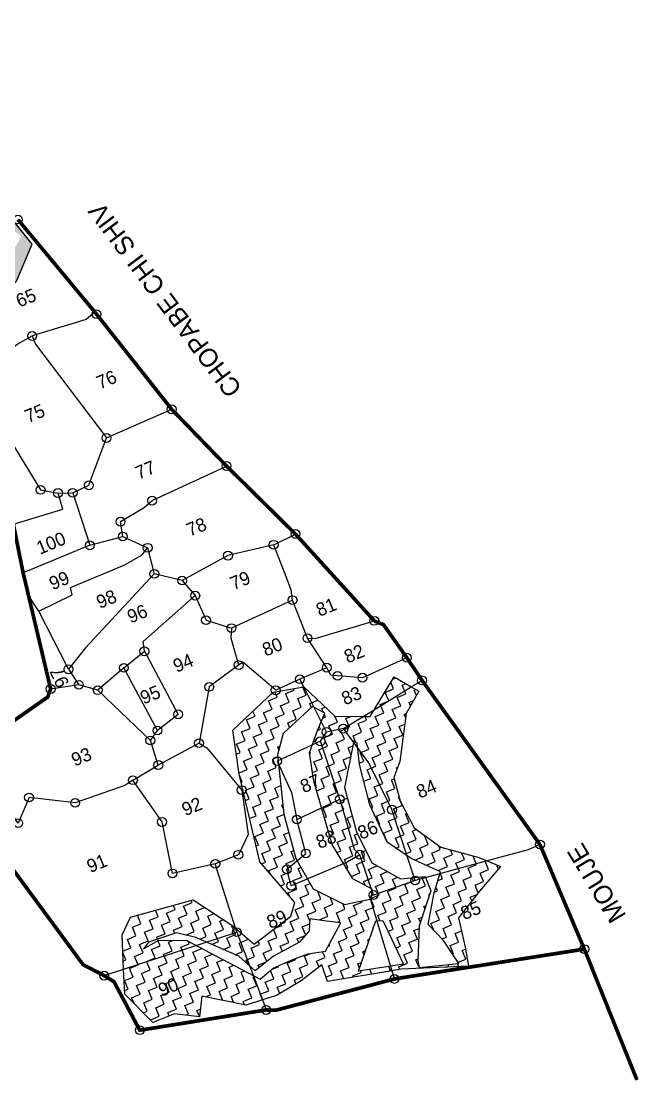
# Model space of a CAD drawing. Header units: metres. Extents: x 305825 to 307513, y 1943141 to 1944871.
# Drawn here: x 307121 to 307513, y 1943141 to 1943815 of the extents above; entities that cross this region are included whole.
import ezdxf

# ---------------------------------------------------------------- set-up
doc = ezdxf.new("R2010")
doc.units = ezdxf.units.M
doc.linetypes.add('DIVIDE', pattern=[1.25, 0.5, -0.25, 0, -0.25, 0, -0.25])
for name, color, linetype in [('POLY_HATCH', 12, 'Continuous'), ('POLY_PARCEL', 6, 'Continuous'), ('SYM_STONE', 1, 'Continuous'), ('TEXT_MAPOUT', 7, 'Continuous'), ('TEXT_PARCEL', 7, 'Continuous'), ('V_BOUND_LINE', 7, 'Continuous'), ('V_DIVIDE_LINE', 7, 'DIVIDE')]:
    doc.layers.add(name, color=color, linetype=linetype)
doc.styles.add('TEXT_MAP', font='')
doc.styles.get('TEXT_MAP').set_extended_font_data('Kruti Dev 050')
pattern_1 = [(22.5287, (306362.4003, 1942602.866), (3.172984, 7.67113), [5.87001, -5.87001]), (112.5287, (306367.8224, 1942605.1154), (-7.67113, 3.172984), [5.87001, -5.87001])]

# ---------------------------------------------------------------- blocks, each defined once
blk = doc.blocks.new('STONE')
blk.add_circle((0, 0), 0.851)

msp = doc.modelspace()

# ---------------------------------------------------------------- hatches: boundary and pattern name
at = {"layer": 'POLY_HATCH'}
h = msp.add_hatch(dxfattribs=at)
h.set_pattern_fill('ZIGZAG', color=256, scale=46.960092, angle=22.52871, style=0)
h.set_pattern_definition(pattern_1)
h.paths.add_polyline_path([(306547.58, 1943652.1), (306558.62, 1943662.33), (306563.35, 1943666.72), (306566.29, 1943684.26), (306555.85, 1943692.89), (306556.12, 1943715.42), (306559.85, 1943725.35), (306562.58, 1943732.59), (306582.51, 1943752.6), (306602.06, 1943772.22), (306602.45, 1943772.61), (306605.16, 1943773.34), (306632.53, 1943780.67), (306654.68, 1943774.76), (306658.81, 1943776.93), (306658.06, 1943798.56), (306634.02, 1943806.17), (306613.1, 1943805.01), (306609.71, 1943814.59), (306586.2, 1943814.09), (306566.24, 1943799.45), (306550.26, 1943776.63), (306546.72, 1943774.01), (306539.62, 1943778.58), (306521.84, 1943764.26), (306511.61, 1943741.52), (306510.71, 1943718.59), (306513.67, 1943696.11), (306521.58, 1943682.62), (306513.47, 1943672.89), (306510.22, 1943667.1), (306509.99, 1943654.04), (306490.74, 1943638.28), (306476.13, 1943631.8), (306474.88, 1943631.24), (306471.1, 1943617.11), (306468.95, 1943609.11), (306470.59, 1943584.93), (306474.26, 1943560.98), (306479.19, 1943552.66), (306486.96, 1943539.56), (306501.5, 1943535.06), (306523.94, 1943551.24), (306553.19, 1943542.17), (306559.7, 1943543.81), (306578.48, 1943548.54), (306582.85, 1943539.84), (306560.92, 1943530.38), (306554.24, 1943527.51), (306534.57, 1943523.77), (306534.61, 1943521.29), (306534.71, 1943514.22), (306548.22, 1943513.15), (306554.76, 1943512.63), (306562.04, 1943518), (306568.43, 1943522.72), (306570.06, 1943507.38), (306592.13, 1943495.03), (306615.42, 1943489.29), (306630.54, 1943488.04), (306640.87, 1943487.19), (306671.35, 1943497.23), (306692.61, 1943507.43), (306697.01, 1943515), (306697.86, 1943516.47), (306713.46, 1943510.89), (306731.41, 1943513.61), (306733.35, 1943513.49), (306749.09, 1943512.55), (306759.22, 1943517.21), (306764.17, 1943524.36), (306766.19, 1943527.27), (306772.94, 1943537.85), (306785.72, 1943544.22), (306795.31, 1943545), (306799.93, 1943537.91), (306811.01, 1943537.49), (306818.56, 1943537.2), (306821.8, 1943537.07), (306840.64, 1943539.85), (306852.22, 1943554.26), (306861.25, 1943566.7), (306872.58, 1943554.48), (306893.02, 1943551.21), (306909.41, 1943553.28), (306916.68, 1943564.07), (306921.76, 1943566.91), (306934.91, 1943574.23), (306935.4, 1943587.39), (306945.87, 1943580.91), (306958.08, 1943573.93), (306971.13, 1943571.25), (306972.59, 1943570.95), (306997.89, 1943580.98), (306999.2, 1943582.49), (307015.15, 1943600.8), (307019.31, 1943606.57), (307025.32, 1943614.93), (307040.81, 1943600.77), (307042.71, 1943601.09), (307057.5, 1943603.58), (307073.16, 1943609.61), (307082.67, 1943616.57), (307095.76, 1943626.16), (307096.34, 1943626.76), (307117.96, 1943649.55), (307127.9, 1943673.04), (307115.92, 1943687.73), (307115.17, 1943688.65), (307091.77, 1943707.16), (307077.49, 1943695.6), (307062.19, 1943685.74), (307053.64, 1943684.27), (307045.24, 1943682.83), (307037.97, 1943683.55), (307025.97, 1943684.75), (307013.36, 1943684.47), (307011.6, 1943684.43), (307000.67, 1943677.3), (306998.64, 1943665.64), (306992.19, 1943660.22), (306986.08, 1943655.08), (306968.27, 1943649.07), (306955.46, 1943649.4), (306944.99, 1943655.89), (306939.06, 1943661.26), (306934.96, 1943664.99), (306926.56, 1943656.17), (306920.92, 1943650.15), (306914.18, 1943642.95), (306898.39, 1943635.03), (306891.99, 1943632.43), (306887.91, 1943630.77), (306879.71, 1943627.44), (306859.26, 1943632.22), (306839.06, 1943645.96), (306832.05, 1943635.27), (306826.61, 1943620.05), (306809.77, 1943611.69), (306788.51, 1943610.35), (306773.8, 1943616.77), (306770.42, 1943618.25), (306762.7, 1943601.17), (306753.97, 1943585.8), (306729.74, 1943569.5), (306704.12, 1943569.09), (306692.23, 1943579.5), (306683.03, 1943587.57), (306679.43, 1943590.72), (306664.86, 1943578.69), (306659.76, 1943574.48), (306638.22, 1943569.36), (306621.17, 1943571.71), (306618.63, 1943572.06), (306606.8, 1943582.56), (306601.67, 1943593.09), (306588.81, 1943589.13), (306585.52, 1943573.88), (306575.79, 1943562.38), (306558.44, 1943557.07), (306554.8, 1943555.96), (306547.81, 1943559.92), (306549.18, 1943564.19), (306557.97, 1943591.74), (306543.21, 1943601.93), (306537.78, 1943618.64), (306537.14, 1943620.61), (306538, 1943633.63)])
h.paths.add_polyline_path([(306538.05, 1943674.99), (306531.24, 1943680.26), (306527.64, 1943714.04), (306538.29, 1943742.75), (306558.3, 1943768.4), (306577.24, 1943785.51), (306594.34, 1943790.29), (306617.69, 1943795.35), (306633.42, 1943790.89), (306616.69, 1943787.99), (306588.03, 1943779), (306563.55, 1943761.32), (306546.65, 1943732.34), (306539.41, 1943701), (306543.27, 1943677.74)], flags=16)
h.paths.add_polyline_path([(306526.28, 1943640.3), (306523.4, 1943624.35), (306528.54, 1943604.34), (306535.1, 1943585.98), (306548.01, 1943573.94), (306545.22, 1943565.4), (306538.97, 1943566.5), (306524.2, 1943583.03), (306517.23, 1943604.92), (306520.62, 1943637.42)], flags=16)
h.paths.add_polyline_path([(306498.07, 1943618.05), (306498.6, 1943597.72), (306505.12, 1943575.65), (306518.27, 1943557.91), (306517.89, 1943552.48), (306511.36, 1943546.61), (306507.47, 1943547.11), (306499.59, 1943562.29), (306490.7, 1943578.63), (306487.96, 1943595.41), (306493.62, 1943619.9)], flags=16)
h.paths.add_polyline_path([(306588.15, 1943582.12), (306593.36, 1943581.76), (306602.18, 1943570.66), (306618.1, 1943558.71), (306635.47, 1943552.43), (306648.02, 1943554.68), (306667.21, 1943559.27), (306675.13, 1943567.61), (306681.92, 1943562.42), (306694.14, 1943557.37), (306716.1, 1943554.25), (306724.64, 1943554), (306741.41, 1943558.84), (306763.34, 1943575.1), (306770.96, 1943584.17), (306777.75, 1943596.26), (306784.2, 1943595.98), (306802.08, 1943594.55), (306819.08, 1943600.33), (306833.72, 1943609.78), (306840.72, 1943622.38), (306846.44, 1943621.8), (306857.58, 1943616.3), (306873.9, 1943612.53), (306891.1, 1943613.77), (306899.69, 1943616.06), (306914.51, 1943628.11), (306925.49, 1943635.2), (306940.6, 1943624.18), (306962.61, 1943616.87), (306973.79, 1943619.4), (307010.92, 1943640.7), (307023.59, 1943656.92), (307026.49, 1943668.24), (307030.6, 1943669.52), (307044.86, 1943668.69), (307065.33, 1943674.23), (307091.27, 1943687.94), (307100.46, 1943699.34), (307109.31, 1943691.21), (307091.54, 1943672.03), (307076.42, 1943660.7), (307060.08, 1943654.35), (307044.96, 1943660.3), (307032.61, 1943658.55), (307019.14, 1943643.26), (307013.11, 1943639.5), (307002.24, 1943629.09), (306990.78, 1943620.12), (306961.97, 1943610.28), (306939.3, 1943618.16), (306924.3, 1943629.31), (306920.94, 1943626.23), (306907.17, 1943611.66), (306893.07, 1943604.97), (306878.33, 1943603.91), (306859.35, 1943612.06), (306848.42, 1943618.07), (306840.31, 1943607.12), (306829.75, 1943595.99), (306815.08, 1943588.64), (306791.86, 1943588.71), (306780.02, 1943586.75), (306765.76, 1943570.29), (306744.67, 1943555.25), (306729.17, 1943550.93), (306710.14, 1943545.98), (306693.28, 1943552.06), (306679.45, 1943558.97), (306672.93, 1943553.32), (306662.37, 1943542.19), (306646.03, 1943535.84), (306622.33, 1943534.01), (306600.79, 1943538.15), (306592.09, 1943550.99), (306591.31, 1943567.1), (306586.45, 1943572.99)], flags=16)
h.paths.add_polyline_path([(306585.95, 1943535.19), (306598.64, 1943520.58), (306622.98, 1943518.44), (306645.23, 1943522.57), (306657.87, 1943525.27), (306669.77, 1943532.24), (306679.53, 1943541.9), (306693.72, 1943539.63), (306713.02, 1943534.89), (306734.12, 1943540.58), (306747.6, 1943546.18), (306774.87, 1943561.57), (306785.47, 1943574.12), (306799.24, 1943572.15), (306818.8, 1943574.15), (306837, 1943580.68), (306847.6, 1943593.23), (306854.49, 1943601.19), (306862.45, 1943594.3), (306873.92, 1943586.31), (306889.86, 1943584.77), (306905.26, 1943590.65), (306919.81, 1943602.29), (306926.3, 1943607.53), (306949.42, 1943597.16), (306972.93, 1943598.25), (306989.71, 1943605.72), (307002.98, 1943614.29), (307017.87, 1943633.71), (307028.62, 1943648.37), (307037.45, 1943647.95), (307053.78, 1943643), (307074.04, 1943645.8), (307094.01, 1943656.63), (307113.26, 1943683.99), (307120.86, 1943677.96), (307114.79, 1943666.78), (307093.96, 1943646.93), (307077.18, 1943639.45), (307052.47, 1943636.34), (307031.1, 1943638.69), (307023.26, 1943629.32), (307001.96, 1943605.7), (306989.8, 1943592), (306977.11, 1943585.71), (306967.83, 1943585.94), (306947.09, 1943594.16), (306932.61, 1943598.35), (306929.16, 1943589.87), (306917.15, 1943578.26), (306909.28, 1943571.42), (306892.25, 1943569.46), (306873.9, 1943575.61), (306861.05, 1943582), (306858.59, 1943589.14), (306854.75, 1943588.57), (306842.85, 1943575.47), (306823.1, 1943567.79), (306802.62, 1943561.84), (306782.61, 1943553.54), (306757.8, 1943537.14), (306745.65, 1943526.49), (306732.2, 1943524.48), (306712.76, 1943527.11), (306701.14, 1943533), (306693.42, 1943534.39), (306685.48, 1943526.5), (306668.07, 1943513.17), (306653.46, 1943506.6), (306640.48, 1943502.23), (306628.09, 1943500.15), (306606.33, 1943505.91), (306589.89, 1943512.34), (306579.7, 1943523.4), (306577.36, 1943530.1)], flags=16)
h = msp.add_hatch(dxfattribs=at)
h.set_pattern_fill('ZIGZAG', color=256, scale=46.960092, angle=22.52871, style=0)
h.set_pattern_definition(pattern_1)
h.paths.add_polyline_path([(306547.58, 1943652.1), (306558.62, 1943662.33), (306563.35, 1943666.72), (306566.29, 1943684.26), (306555.85, 1943692.89), (306556.12, 1943715.42), (306559.85, 1943725.35), (306562.58, 1943732.59), (306582.51, 1943752.6), (306602.06, 1943772.22), (306602.45, 1943772.61), (306605.16, 1943773.34), (306632.53, 1943780.67), (306654.68, 1943774.76), (306658.81, 1943776.93), (306658.06, 1943798.56), (306634.02, 1943806.17), (306613.1, 1943805.01), (306609.71, 1943814.59), (306586.2, 1943814.09), (306566.24, 1943799.45), (306550.26, 1943776.63), (306546.72, 1943774.01), (306539.62, 1943778.58), (306521.84, 1943764.26), (306511.61, 1943741.52), (306510.71, 1943718.59), (306513.67, 1943696.11), (306521.58, 1943682.62), (306513.47, 1943672.89), (306510.22, 1943667.1), (306509.99, 1943654.04), (306490.74, 1943638.28), (306476.13, 1943631.8), (306474.88, 1943631.24), (306471.1, 1943617.11), (306468.95, 1943609.11), (306470.59, 1943584.93), (306474.26, 1943560.98), (306479.19, 1943552.66), (306486.96, 1943539.56), (306501.5, 1943535.06), (306523.94, 1943551.24), (306553.19, 1943542.17), (306559.7, 1943543.81), (306578.48, 1943548.54), (306582.85, 1943539.84), (306560.92, 1943530.38), (306554.24, 1943527.51), (306534.57, 1943523.77), (306534.61, 1943521.29), (306534.71, 1943514.22), (306548.22, 1943513.15), (306554.76, 1943512.63), (306562.04, 1943518), (306568.43, 1943522.72), (306570.06, 1943507.38), (306592.13, 1943495.03), (306615.42, 1943489.29), (306630.54, 1943488.04), (306640.87, 1943487.19), (306671.35, 1943497.23), (306692.61, 1943507.43), (306697.01, 1943515), (306697.86, 1943516.47), (306713.46, 1943510.89), (306731.41, 1943513.61), (306733.35, 1943513.49), (306749.09, 1943512.55), (306759.22, 1943517.21), (306764.17, 1943524.36), (306766.19, 1943527.27), (306772.94, 1943537.85), (306785.72, 1943544.22), (306795.31, 1943545), (306799.93, 1943537.91), (306811.01, 1943537.49), (306818.56, 1943537.2), (306821.8, 1943537.07), (306840.64, 1943539.85), (306852.22, 1943554.26), (306861.25, 1943566.7), (306872.58, 1943554.48), (306893.02, 1943551.21), (306909.41, 1943553.28), (306916.68, 1943564.07), (306921.76, 1943566.91), (306934.91, 1943574.23), (306935.4, 1943587.39), (306945.87, 1943580.91), (306958.08, 1943573.93), (306971.13, 1943571.25), (306972.59, 1943570.95), (306997.89, 1943580.98), (306999.2, 1943582.49), (307015.15, 1943600.8), (307019.31, 1943606.57), (307025.32, 1943614.93), (307040.81, 1943600.77), (307042.71, 1943601.09), (307057.5, 1943603.58), (307073.16, 1943609.61), (307082.67, 1943616.57), (307095.76, 1943626.16), (307096.34, 1943626.76), (307117.96, 1943649.55), (307127.9, 1943673.04), (307115.92, 1943687.73), (307115.17, 1943688.65), (307091.77, 1943707.16), (307077.49, 1943695.6), (307062.19, 1943685.74), (307053.64, 1943684.27), (307045.24, 1943682.83), (307037.97, 1943683.55), (307025.97, 1943684.75), (307013.36, 1943684.47), (307011.6, 1943684.43), (307000.67, 1943677.3), (306998.64, 1943665.64), (306992.19, 1943660.22), (306986.08, 1943655.08), (306968.27, 1943649.07), (306955.46, 1943649.4), (306944.99, 1943655.89), (306939.06, 1943661.26), (306934.96, 1943664.99), (306926.56, 1943656.17), (306920.92, 1943650.15), (306914.18, 1943642.95), (306898.39, 1943635.03), (306891.99, 1943632.43), (306887.91, 1943630.77), (306879.71, 1943627.44), (306859.26, 1943632.22), (306839.06, 1943645.96), (306832.05, 1943635.27), (306826.61, 1943620.05), (306809.77, 1943611.69), (306788.51, 1943610.35), (306773.8, 1943616.77), (306770.42, 1943618.25), (306762.7, 1943601.17), (306753.97, 1943585.8), (306729.74, 1943569.5), (306704.12, 1943569.09), (306692.23, 1943579.5), (306683.03, 1943587.57), (306679.43, 1943590.72), (306664.86, 1943578.69), (306659.76, 1943574.48), (306638.22, 1943569.36), (306621.17, 1943571.71), (306618.63, 1943572.06), (306606.8, 1943582.56), (306601.67, 1943593.09), (306588.81, 1943589.13), (306585.52, 1943573.88), (306575.79, 1943562.38), (306558.44, 1943557.07), (306554.8, 1943555.96), (306547.81, 1943559.92), (306549.18, 1943564.19), (306557.97, 1943591.74), (306543.21, 1943601.93), (306537.78, 1943618.64), (306537.14, 1943620.61), (306538, 1943633.63)])
h.paths.add_polyline_path([(306538.05, 1943674.99), (306531.24, 1943680.26), (306527.64, 1943714.04), (306538.29, 1943742.75), (306558.3, 1943768.4), (306577.24, 1943785.51), (306594.34, 1943790.29), (306617.69, 1943795.35), (306633.42, 1943790.89), (306616.69, 1943787.99), (306588.03, 1943779), (306563.55, 1943761.32), (306546.65, 1943732.34), (306539.41, 1943701), (306543.27, 1943677.74)], flags=16)
h.paths.add_polyline_path([(306526.28, 1943640.3), (306523.4, 1943624.35), (306528.54, 1943604.34), (306535.1, 1943585.98), (306548.01, 1943573.94), (306545.22, 1943565.4), (306538.97, 1943566.5), (306524.2, 1943583.03), (306517.23, 1943604.92), (306520.62, 1943637.42)], flags=16)
h.paths.add_polyline_path([(306498.07, 1943618.05), (306498.6, 1943597.72), (306505.12, 1943575.65), (306518.27, 1943557.91), (306517.89, 1943552.48), (306511.36, 1943546.61), (306507.47, 1943547.11), (306499.59, 1943562.29), (306490.7, 1943578.63), (306487.96, 1943595.41), (306493.62, 1943619.9)], flags=16)
h.paths.add_polyline_path([(306588.15, 1943582.12), (306593.36, 1943581.76), (306602.18, 1943570.66), (306618.1, 1943558.71), (306635.47, 1943552.43), (306648.02, 1943554.68), (306667.21, 1943559.27), (306675.13, 1943567.61), (306681.92, 1943562.42), (306694.14, 1943557.37), (306716.1, 1943554.25), (306724.64, 1943554), (306741.41, 1943558.84), (306763.34, 1943575.1), (306770.96, 1943584.17), (306777.75, 1943596.26), (306784.2, 1943595.98), (306802.08, 1943594.55), (306819.08, 1943600.33), (306833.72, 1943609.78), (306840.72, 1943622.38), (306846.44, 1943621.8), (306857.58, 1943616.3), (306873.9, 1943612.53), (306891.1, 1943613.77), (306899.69, 1943616.06), (306914.51, 1943628.11), (306925.49, 1943635.2), (306940.6, 1943624.18), (306962.61, 1943616.87), (306973.79, 1943619.4), (307010.92, 1943640.7), (307023.59, 1943656.92), (307026.49, 1943668.24), (307030.6, 1943669.52), (307044.86, 1943668.69), (307065.33, 1943674.23), (307091.27, 1943687.94), (307100.46, 1943699.34), (307109.31, 1943691.21), (307091.54, 1943672.03), (307076.42, 1943660.7), (307060.08, 1943654.35), (307044.96, 1943660.3), (307032.61, 1943658.55), (307019.14, 1943643.26), (307013.11, 1943639.5), (307002.24, 1943629.09), (306990.78, 1943620.12), (306961.97, 1943610.28), (306939.3, 1943618.16), (306924.3, 1943629.31), (306920.94, 1943626.23), (306907.17, 1943611.66), (306893.07, 1943604.97), (306878.33, 1943603.91), (306859.35, 1943612.06), (306848.42, 1943618.07), (306840.31, 1943607.12), (306829.75, 1943595.99), (306815.08, 1943588.64), (306791.86, 1943588.71), (306780.02, 1943586.75), (306765.76, 1943570.29), (306744.67, 1943555.25), (306729.17, 1943550.93), (306710.14, 1943545.98), (306693.28, 1943552.06), (306679.45, 1943558.97), (306672.93, 1943553.32), (306662.37, 1943542.19), (306646.03, 1943535.84), (306622.33, 1943534.01), (306600.79, 1943538.15), (306592.09, 1943550.99), (306591.31, 1943567.1), (306586.45, 1943572.99)], flags=16)
h.paths.add_polyline_path([(306585.95, 1943535.19), (306598.64, 1943520.58), (306622.98, 1943518.44), (306645.23, 1943522.57), (306657.87, 1943525.27), (306669.77, 1943532.24), (306679.53, 1943541.9), (306693.72, 1943539.63), (306713.02, 1943534.89), (306734.12, 1943540.58), (306747.6, 1943546.18), (306774.87, 1943561.57), (306785.47, 1943574.12), (306799.24, 1943572.15), (306818.8, 1943574.15), (306837, 1943580.68), (306847.6, 1943593.23), (306854.49, 1943601.19), (306862.45, 1943594.3), (306873.92, 1943586.31), (306889.86, 1943584.77), (306905.26, 1943590.65), (306919.81, 1943602.29), (306926.3, 1943607.53), (306949.42, 1943597.16), (306972.93, 1943598.25), (306989.71, 1943605.72), (307002.98, 1943614.29), (307017.87, 1943633.71), (307028.62, 1943648.37), (307037.45, 1943647.95), (307053.78, 1943643), (307074.04, 1943645.8), (307094.01, 1943656.63), (307113.26, 1943683.99), (307120.86, 1943677.96), (307114.79, 1943666.78), (307093.96, 1943646.93), (307077.18, 1943639.45), (307052.47, 1943636.34), (307031.1, 1943638.69), (307023.26, 1943629.32), (307001.96, 1943605.7), (306989.8, 1943592), (306977.11, 1943585.71), (306967.83, 1943585.94), (306947.09, 1943594.16), (306932.61, 1943598.35), (306929.16, 1943589.87), (306917.15, 1943578.26), (306909.28, 1943571.42), (306892.25, 1943569.46), (306873.9, 1943575.61), (306861.05, 1943582), (306858.59, 1943589.14), (306854.75, 1943588.57), (306842.85, 1943575.47), (306823.1, 1943567.79), (306802.62, 1943561.84), (306782.61, 1943553.54), (306757.8, 1943537.14), (306745.65, 1943526.49), (306732.2, 1943524.48), (306712.76, 1943527.11), (306701.14, 1943533), (306693.42, 1943534.39), (306685.48, 1943526.5), (306668.07, 1943513.17), (306653.46, 1943506.6), (306640.48, 1943502.23), (306628.09, 1943500.15), (306606.33, 1943505.91), (306589.89, 1943512.34), (306579.7, 1943523.4), (306577.36, 1943530.1)], flags=16)
h = msp.add_hatch(dxfattribs=at)
h.set_pattern_fill('ZIGZAG', color=256, scale=46.960092, angle=22.52871, style=0)
h.set_pattern_definition(pattern_1)
h.paths.add_polyline_path([(307356.44, 1943211.53), (307362.03, 1943212.46), (307405.12, 1943214.41), (307402.83, 1943226.44), (307398.76, 1943245.1), (307412.06, 1943262.13), (307425.45, 1943277.74), (307416.98, 1943281.24), (307410.95, 1943283.73), (307387.52, 1943289.95), (307370.42, 1943302.21), (307361.58, 1943319.38), (307357.65, 1943334.17), (307361.52, 1943344.36), (307365.51, 1943374.93), (307373.41, 1943388.99), (307368.72, 1943391.77), (307357.82, 1943398.21), (307345.14, 1943377.31), (307342.53, 1943373), (307338.18, 1943373.05), (307320.1, 1943373.25), (307300.39, 1943391.79), (307300.34, 1943391.78), (307280.96, 1943388.39), (307255.39, 1943364.3), (307259.4, 1943336.31), (307272.41, 1943280.68), (307294.65, 1943254.86), (307292.11, 1943246.2), (307268.82, 1943228.45), (307257.1, 1943238.49), (307254.74, 1943240.51), (307230.18, 1943256.55), (307190.31, 1943245.64), (307184.94, 1943234.35), (307185.92, 1943212.47), (307186.63, 1943196.57), (307204.57, 1943178.76), (307218.26, 1943184.2), (307234.06, 1943182.17), (307235.7, 1943195.35), (307263.83, 1943189.62), (307274.08, 1943192.96), (307283.06, 1943195.88), (307298.64, 1943205.04), (307311.85, 1943215.18), (307315.47, 1943204.67)])
h.paths.add_polyline_path([(307326.23, 1943253.6), (307306.43, 1943263.57), (307295.45, 1943282.75), (307287.82, 1943310.89), (307283.79, 1943348.6), (307287.26, 1943362.16), (307305.84, 1943379.46), (307313.69, 1943375.14), (307309.4, 1943364.78), (307303.96, 1943349.9), (307306.87, 1943331.92), (307318.47, 1943291.79), (307331.56, 1943269.96), (307343.86, 1943263.44), (307343.42, 1943257.2)], flags=16)
h.paths.add_polyline_path([(307346.2, 1943243.21), (307350.61, 1943243.52), (307363.7, 1943215.62), (307335.16, 1943211.36)], flags=16)
h.paths.add_polyline_path([(307323.95, 1943242.05), (307314.3, 1943223.92), (307302.88, 1943222.21), (307292.36, 1943218.35), (307280.91, 1943213.09), (307272.68, 1943206.15), (307244.86, 1943220.86), (307226.11, 1943230.76), (307208.35, 1943230.96), (307198.54, 1943225.38), (307201.78, 1943229.75), (307219.55, 1943235.61), (307231.89, 1943232.65), (307259.07, 1943220.7), (307269.49, 1943211.39), (307281.24, 1943220.81), (307297.77, 1943229.68), (307303.91, 1943236.78), (307304.25, 1943244.49), (307313.36, 1943243.22)], flags=16)
h.paths.add_polyline_path([(307343.57, 1943279.98), (307333.87, 1943299.7), (307326.24, 1943327.83), (307332.11, 1943357.53), (307334.29, 1943355.91), (307335.85, 1943342.42), (307342.41, 1943316.87), (307353.28, 1943293.1), (307368.65, 1943282.82), (307387.3, 1943274.39), (307383.22, 1943261.09), (307379.49, 1943240.86), (307389.23, 1943230.76), (307398.86, 1943216.07), (307373.6, 1943213.67), (307372.85, 1943217.91), (307373.78, 1943240.01), (307381.21, 1943262.28), (307377.46, 1943271.32), (307361.89, 1943269.91)], flags=16)
h = msp.add_hatch(dxfattribs=at)
h.set_pattern_fill('ZIGZAG', color=256, scale=46.960092, angle=22.52871, style=0)
h.set_pattern_definition(pattern_1)
h.paths.add_polyline_path([(307356.44, 1943211.53), (307362.03, 1943212.46), (307405.12, 1943214.41), (307402.83, 1943226.44), (307398.76, 1943245.1), (307412.06, 1943262.13), (307425.45, 1943277.74), (307416.98, 1943281.24), (307410.95, 1943283.73), (307387.52, 1943289.95), (307370.42, 1943302.21), (307361.58, 1943319.38), (307357.65, 1943334.17), (307361.52, 1943344.36), (307365.51, 1943374.93), (307373.41, 1943388.99), (307368.72, 1943391.77), (307357.82, 1943398.21), (307345.14, 1943377.31), (307342.53, 1943373), (307338.18, 1943373.05), (307320.1, 1943373.25), (307300.39, 1943391.79), (307300.34, 1943391.78), (307280.96, 1943388.39), (307255.39, 1943364.3), (307259.4, 1943336.31), (307272.41, 1943280.68), (307294.65, 1943254.86), (307292.11, 1943246.2), (307268.82, 1943228.45), (307257.1, 1943238.49), (307254.74, 1943240.51), (307230.18, 1943256.55), (307190.31, 1943245.64), (307184.94, 1943234.35), (307185.92, 1943212.47), (307186.63, 1943196.57), (307204.57, 1943178.76), (307218.26, 1943184.2), (307234.06, 1943182.17), (307235.7, 1943195.35), (307263.83, 1943189.62), (307274.08, 1943192.96), (307283.06, 1943195.88), (307298.64, 1943205.04), (307311.85, 1943215.18), (307315.47, 1943204.67)])
h.paths.add_polyline_path([(307326.23, 1943253.6), (307306.43, 1943263.57), (307295.45, 1943282.75), (307287.82, 1943310.89), (307283.79, 1943348.6), (307287.26, 1943362.16), (307305.84, 1943379.46), (307313.69, 1943375.14), (307309.4, 1943364.78), (307303.96, 1943349.9), (307306.87, 1943331.92), (307318.47, 1943291.79), (307331.56, 1943269.96), (307343.86, 1943263.44), (307343.42, 1943257.2)], flags=16)
h.paths.add_polyline_path([(307346.2, 1943243.21), (307350.61, 1943243.52), (307363.7, 1943215.62), (307335.16, 1943211.36)], flags=16)
h.paths.add_polyline_path([(307323.95, 1943242.05), (307314.3, 1943223.92), (307302.88, 1943222.21), (307292.36, 1943218.35), (307280.91, 1943213.09), (307272.68, 1943206.15), (307244.86, 1943220.86), (307226.11, 1943230.76), (307208.35, 1943230.96), (307198.54, 1943225.38), (307201.78, 1943229.75), (307219.55, 1943235.61), (307231.89, 1943232.65), (307259.07, 1943220.7), (307269.49, 1943211.39), (307281.24, 1943220.81), (307297.77, 1943229.68), (307303.91, 1943236.78), (307304.25, 1943244.49), (307313.36, 1943243.22)], flags=16)
h.paths.add_polyline_path([(307343.57, 1943279.98), (307333.87, 1943299.7), (307326.24, 1943327.83), (307332.11, 1943357.53), (307334.29, 1943355.91), (307335.85, 1943342.42), (307342.41, 1943316.87), (307353.28, 1943293.1), (307368.65, 1943282.82), (307387.3, 1943274.39), (307383.22, 1943261.09), (307379.49, 1943240.86), (307389.23, 1943230.76), (307398.86, 1943216.07), (307373.6, 1943213.67), (307372.85, 1943217.91), (307373.78, 1943240.01), (307381.21, 1943262.28), (307377.46, 1943271.32), (307361.89, 1943269.91)], flags=16)

# ---------------------------------------------------------------- linework, layer by layer
for points in [[(307096.34, 1943626.76), (307117.96, 1943649.55), (307127.9, 1943673.04), (307115.92, 1943687.73)], [(307096.34, 1943626.76), (307117.96, 1943649.55), (307127.9, 1943673.04), (307115.92, 1943687.73)], [(307345.14, 1943377.31), (307357.82, 1943398.21), (307368.72, 1943391.77)], [(307345.14, 1943377.31), (307357.82, 1943398.21), (307368.72, 1943391.77)], [(307257.1, 1943238.49), (307268.82, 1943228.45), (307292.11, 1943246.2), (307294.65, 1943254.86), (307272.41, 1943280.68), (307259.4, 1943336.31), (307255.39, 1943364.3), (307280.96, 1943388.39), (307300.34, 1943391.78)], [(307257.1, 1943238.49), (307268.82, 1943228.45), (307292.11, 1943246.2), (307294.65, 1943254.86), (307272.41, 1943280.68), (307259.4, 1943336.31), (307255.39, 1943364.3), (307280.96, 1943388.39), (307300.34, 1943391.78)], [(307300.34, 1943391.78), (307300.39, 1943391.79), (307320.1, 1943373.25), (307338.18, 1943373.05)], [(307300.34, 1943391.78), (307300.39, 1943391.79), (307320.1, 1943373.25), (307338.18, 1943373.05)], [(307373.41, 1943388.99), (307365.51, 1943374.93), (307361.52, 1943344.36), (307357.65, 1943334.17), (307361.58, 1943319.38), (307370.42, 1943302.21), (307387.52, 1943289.95), (307410.95, 1943283.73), (307416.98, 1943281.24)], [(307373.41, 1943388.99), (307365.51, 1943374.93), (307361.52, 1943344.36), (307357.65, 1943334.17), (307361.58, 1943319.38), (307370.42, 1943302.21), (307387.52, 1943289.95), (307410.95, 1943283.73), (307416.98, 1943281.24)], [(307368.72, 1943391.77), (307373.41, 1943388.99)], [(307368.72, 1943391.77), (307373.41, 1943388.99)], [(307338.18, 1943373.05), (307342.53, 1943373), (307345.14, 1943377.31)], [(307338.18, 1943373.05), (307342.53, 1943373), (307345.14, 1943377.31)], [(307416.98, 1943281.24), (307425.45, 1943277.74), (307412.06, 1943262.13), (307398.76, 1943245.1), (307402.83, 1943226.44), (307405.12, 1943214.41), (307362.03, 1943212.46), (307356.44, 1943211.53)], [(307416.98, 1943281.24), (307425.45, 1943277.74), (307412.06, 1943262.13), (307398.76, 1943245.1), (307402.83, 1943226.44), (307405.12, 1943214.41), (307362.03, 1943212.46), (307356.44, 1943211.53)], [(307185.92, 1943212.47), (307184.94, 1943234.35), (307190.31, 1943245.64), (307230.18, 1943256.55), (307254.74, 1943240.51), (307257.1, 1943238.49)], [(307185.92, 1943212.47), (307184.94, 1943234.35), (307190.31, 1943245.64), (307230.18, 1943256.55), (307254.74, 1943240.51), (307257.1, 1943238.49)], [(307274.08, 1943192.96), (307263.83, 1943189.62), (307235.7, 1943195.35), (307234.06, 1943182.17), (307218.26, 1943184.2), (307204.57, 1943178.76), (307186.63, 1943196.57), (307185.92, 1943212.47)], [(307274.08, 1943192.96), (307263.83, 1943189.62), (307235.7, 1943195.35), (307234.06, 1943182.17), (307218.26, 1943184.2), (307204.57, 1943178.76), (307186.63, 1943196.57), (307185.92, 1943212.47)], [(307356.44, 1943211.53), (307315.47, 1943204.67), (307311.85, 1943215.18), (307298.64, 1943205.04), (307283.06, 1943195.88), (307274.08, 1943192.96)], [(307356.44, 1943211.53), (307315.47, 1943204.67), (307311.85, 1943215.18), (307298.64, 1943205.04), (307283.06, 1943195.88), (307274.08, 1943192.96)]]:
    msp.add_lwpolyline(points, dxfattribs=at)
for points in [[(307305.84, 1943379.46), (307287.26, 1943362.16), (307283.79, 1943348.6), (307287.82, 1943310.89), (307295.45, 1943282.75), (307306.43, 1943263.57), (307326.23, 1943253.6), (307343.42, 1943257.2), (307343.86, 1943263.44), (307331.56, 1943269.96), (307318.47, 1943291.79), (307306.87, 1943331.92), (307303.96, 1943349.9), (307309.4, 1943364.78), (307313.69, 1943375.14)], [(307305.84, 1943379.46), (307287.26, 1943362.16), (307283.79, 1943348.6), (307287.82, 1943310.89), (307295.45, 1943282.75), (307306.43, 1943263.57), (307326.23, 1943253.6), (307343.42, 1943257.2), (307343.86, 1943263.44), (307331.56, 1943269.96), (307318.47, 1943291.79), (307306.87, 1943331.92), (307303.96, 1943349.9), (307309.4, 1943364.78), (307313.69, 1943375.14)], [(307332.11, 1943357.53), (307326.24, 1943327.83), (307333.87, 1943299.7), (307343.57, 1943279.98), (307361.89, 1943269.91), (307377.46, 1943271.32), (307381.21, 1943262.28), (307373.78, 1943240.01), (307372.85, 1943217.91), (307373.6, 1943213.67), (307398.86, 1943216.07), (307389.23, 1943230.76), (307379.49, 1943240.86), (307383.22, 1943261.09), (307387.3, 1943274.39), (307368.65, 1943282.82), (307353.28, 1943293.1), (307342.41, 1943316.87), (307335.85, 1943342.42), (307334.29, 1943355.91)], [(307332.11, 1943357.53), (307326.24, 1943327.83), (307333.87, 1943299.7), (307343.57, 1943279.98), (307361.89, 1943269.91), (307377.46, 1943271.32), (307381.21, 1943262.28), (307373.78, 1943240.01), (307372.85, 1943217.91), (307373.6, 1943213.67), (307398.86, 1943216.07), (307389.23, 1943230.76), (307379.49, 1943240.86), (307383.22, 1943261.09), (307387.3, 1943274.39), (307368.65, 1943282.82), (307353.28, 1943293.1), (307342.41, 1943316.87), (307335.85, 1943342.42), (307334.29, 1943355.91)], [(307198.54, 1943225.38), (307208.35, 1943230.96), (307226.11, 1943230.76), (307244.86, 1943220.86), (307272.68, 1943206.15), (307280.91, 1943213.09), (307292.36, 1943218.35), (307302.88, 1943222.21), (307314.3, 1943223.92), (307323.95, 1943242.05), (307313.36, 1943243.22), (307304.25, 1943244.49), (307303.91, 1943236.78), (307297.77, 1943229.68), (307281.24, 1943220.81), (307269.49, 1943211.39), (307259.07, 1943220.7), (307231.89, 1943232.65), (307219.55, 1943235.61), (307201.78, 1943229.75)], [(307198.54, 1943225.38), (307208.35, 1943230.96), (307226.11, 1943230.76), (307244.86, 1943220.86), (307272.68, 1943206.15), (307280.91, 1943213.09), (307292.36, 1943218.35), (307302.88, 1943222.21), (307314.3, 1943223.92), (307323.95, 1943242.05), (307313.36, 1943243.22), (307304.25, 1943244.49), (307303.91, 1943236.78), (307297.77, 1943229.68), (307281.24, 1943220.81), (307269.49, 1943211.39), (307259.07, 1943220.7), (307231.89, 1943232.65), (307219.55, 1943235.61), (307201.78, 1943229.75)], [(307335.16, 1943211.36), (307346.2, 1943243.21), (307350.61, 1943243.52), (307363.7, 1943215.62)], [(307335.16, 1943211.36), (307346.2, 1943243.21), (307350.61, 1943243.52), (307363.7, 1943215.62)]]:
    msp.add_lwpolyline(points, close=True, dxfattribs=at)
at = {"layer": 'POLY_PARCEL'}
for points in [[(307167.65, 1943629.9), (307162.09, 1943625.04), (307127.81, 1943614.7)], [(307167.65, 1943629.9), (307162.09, 1943625.04), (307127.81, 1943614.7)], [(307112.19, 1943604.95), (307118.74, 1943609.64), (307127.81, 1943614.7)], [(307112.19, 1943604.95), (307118.74, 1943609.64), (307127.81, 1943614.7)], [(307127.81, 1943614.7), (307129.92, 1943609.47), (307175.1, 1943549.91)], [(307127.81, 1943614.7), (307129.92, 1943609.47), (307175.1, 1943549.91)], [(307175.1, 1943549.91), (307216.49, 1943568.1)], [(307175.1, 1943549.91), (307216.49, 1943568.1)], [(307153.61, 1943515.07), (307163.89, 1943519.84), (307175.1, 1943549.91)], [(307153.61, 1943515.07), (307163.89, 1943519.84), (307175.1, 1943549.91)], [(307114.86, 1943546.81), (307133.22, 1943516.91), (307144.28, 1943514.95)], [(307114.86, 1943546.81), (307133.22, 1943516.91), (307144.28, 1943514.95)], [(307185.46, 1943487.38), (307184.02, 1943496.76), (307198.93, 1943505.8), (307204.12, 1943510.1), (307251.34, 1943532.07)], [(307185.46, 1943487.38), (307184.02, 1943496.76), (307198.93, 1943505.8), (307204.12, 1943510.1), (307251.34, 1943532.07)], [(307115.92, 1943495.07), (307147.3, 1943504.64), (307144.28, 1943514.95)], [(307115.92, 1943495.07), (307147.3, 1943504.64), (307144.28, 1943514.95)], [(307144.28, 1943514.95), (307153.61, 1943515.07)], [(307144.28, 1943514.95), (307153.61, 1943515.07)], [(307153.61, 1943515.07), (307164.46, 1943481.74)], [(307153.61, 1943515.07), (307164.46, 1943481.74)], [(307281.29, 1943482.09), (307295.09, 1943488.88)], [(307281.29, 1943482.09), (307295.09, 1943488.88)], [(307164.46, 1943481.74), (307122.11, 1943464.33)], [(307164.46, 1943481.74), (307122.11, 1943464.33)], [(307164.46, 1943481.74), (307185.46, 1943487.38)], [(307164.46, 1943481.74), (307185.46, 1943487.38)], [(307185.46, 1943487.38), (307201.22, 1943480.16)], [(307185.46, 1943487.38), (307201.22, 1943480.16)], [(307281.29, 1943482.09), (307252.26, 1943475.17), (307223.19, 1943459.41)], [(307281.29, 1943482.09), (307252.26, 1943475.17), (307223.19, 1943459.41)], [(307293.3, 1943446.94), (307292.34, 1943453.37), (307281.29, 1943482.09)], [(307293.3, 1943446.94), (307292.34, 1943453.37), (307281.29, 1943482.09)], [(307132.17, 1943439.87), (307153.2, 1943450.3), (307152.11, 1943454.97), (307186.74, 1943469.24), (307197.78, 1943475.67), (307201.22, 1943480.16)], [(307132.17, 1943439.87), (307153.2, 1943450.3), (307152.11, 1943454.97), (307186.74, 1943469.24), (307197.78, 1943475.67), (307201.22, 1943480.16)], [(307201.22, 1943480.16), (307205.46, 1943463.63)], [(307201.22, 1943480.16), (307205.46, 1943463.63)], [(307205.46, 1943463.63), (307161.68, 1943416.61), (307150.9, 1943402.96)], [(307205.46, 1943463.63), (307161.68, 1943416.61), (307150.9, 1943402.96)], [(307223.19, 1943459.41), (307205.46, 1943463.63)], [(307223.19, 1943459.41), (307205.46, 1943463.63)], [(307223.19, 1943459.41), (307231.47, 1943449.75)], [(307223.19, 1943459.41), (307231.47, 1943449.75)], [(307132.17, 1943439.87), (307125.55, 1943449.83)], [(307132.17, 1943439.87), (307125.55, 1943449.83)], [(307199.13, 1943414.42), (307198.27, 1943420.61), (307231.47, 1943449.75)], [(307199.13, 1943414.42), (307198.27, 1943420.61), (307231.47, 1943449.75)], [(307231.47, 1943449.75), (307238.3, 1943434.2), (307254.53, 1943429.14)], [(307231.47, 1943449.75), (307238.3, 1943434.2), (307254.53, 1943429.14)], [(307293.3, 1943446.94), (307254.53, 1943429.14)], [(307293.3, 1943446.94), (307254.53, 1943429.14)], [(307302.72, 1943422.76), (307293.3, 1943446.94)], [(307302.72, 1943422.76), (307293.3, 1943446.94)], [(307150.9, 1943402.96), (307132.17, 1943439.87)], [(307150.9, 1943402.96), (307132.17, 1943439.87)], [(307254.53, 1943429.14), (307254.1, 1943423.04), (307259.01, 1943405.67)], [(307254.53, 1943429.14), (307254.1, 1943423.04), (307259.01, 1943405.67)], [(307302.72, 1943422.76), (307307.61, 1943422.57), (307345.23, 1943433.71)], [(307302.72, 1943422.76), (307307.61, 1943422.57), (307345.23, 1943433.71)], [(307314.99, 1943403.99), (307302.72, 1943422.76)], [(307314.99, 1943403.99), (307302.72, 1943422.76)], [(307186.12, 1943403.9), (307199.13, 1943414.42)], [(307186.12, 1943403.9), (307199.13, 1943414.42)], [(307199.13, 1943414.42), (307220.58, 1943374.37), (307207.47, 1943364.09)], [(307199.13, 1943414.42), (307220.58, 1943374.37), (307207.47, 1943364.09)], [(307297.86, 1943396.66), (307282.57, 1943389.64), (307261.58, 1943407.59), (307259.01, 1943405.67)], [(307297.86, 1943396.66), (307282.57, 1943389.64), (307261.58, 1943407.59), (307259.01, 1943405.67)], [(307365.85, 1943410.36), (307337.67, 1943397.65), (307321.88, 1943398.85), (307317.69, 1943399.24), (307314.99, 1943403.99)], [(307365.85, 1943410.36), (307337.67, 1943397.65), (307321.88, 1943398.85), (307317.69, 1943399.24), (307314.99, 1943403.99)], [(307150.9, 1943402.96), (307157.54, 1943393.09)], [(307150.9, 1943402.96), (307157.54, 1943393.09)], [(307186.12, 1943403.9), (307169.51, 1943389.68)], [(307186.12, 1943403.9), (307169.51, 1943389.68)], [(307207.47, 1943364.09), (307186.12, 1943403.9)], [(307207.47, 1943364.09), (307186.12, 1943403.9)], [(307259.01, 1943405.67), (307240.36, 1943391.81), (307233.85, 1943356.04)], [(307259.01, 1943405.67), (307240.36, 1943391.81), (307233.85, 1943356.04)], [(307314.99, 1943403.99), (307297.86, 1943396.66)], [(307314.99, 1943403.99), (307297.86, 1943396.66)], [(307300.34, 1943391.78), (307297.86, 1943396.66)], [(307300.34, 1943391.78), (307297.86, 1943396.66)], [(307368.72, 1943391.77), (307375.52, 1943395.93)], [(307368.72, 1943391.77), (307375.52, 1943395.93)], [(307157.54, 1943393.09), (307139.61, 1943390.44)], [(307157.54, 1943393.09), (307139.61, 1943390.44)], [(307169.51, 1943389.68), (307157.54, 1943393.09)], [(307169.51, 1943389.68), (307157.54, 1943393.09)], [(307202.96, 1943357.76), (307169.51, 1943389.68)], [(307202.96, 1943357.76), (307169.51, 1943389.68)], [(307314.91, 1943363.13), (307300.34, 1943391.78)], [(307314.91, 1943363.13), (307300.34, 1943391.78)], [(307345.14, 1943377.31), (307368.72, 1943391.77)], [(307345.14, 1943377.31), (307368.72, 1943391.77)], [(307338.18, 1943373.05), (307345.14, 1943377.31)], [(307338.18, 1943373.05), (307345.14, 1943377.31)], [(307325.53, 1943365.29), (307338.18, 1943373.05)], [(307325.53, 1943365.29), (307338.18, 1943373.05)], [(307202.96, 1943357.76), (307207.47, 1943364.09)], [(307202.96, 1943357.76), (307207.47, 1943364.09)], [(307310.92, 1943357.24), (307314.91, 1943363.13)], [(307310.92, 1943357.24), (307314.91, 1943363.13)], [(307325.53, 1943365.29), (307314.91, 1943363.13)], [(307325.53, 1943365.29), (307314.91, 1943363.13)], [(307371.1, 1943268.87), (307356.42, 1943313.85), (307341.78, 1943343.66), (307325.53, 1943365.29)], [(307371.1, 1943268.87), (307356.42, 1943313.85), (307341.78, 1943343.66), (307325.53, 1943365.29)], [(307207.98, 1943342.18), (307202.96, 1943357.76)], [(307207.98, 1943342.18), (307202.96, 1943357.76)], [(307233.85, 1943356.04), (307207.98, 1943342.18)], [(307233.85, 1943356.04), (307207.98, 1943342.18)], [(307233.85, 1943356.04), (307238.73, 1943353.15), (307260.97, 1943326.27), (307264.97, 1943298.05), (307258.86, 1943285.2), (307244.21, 1943279.42)], [(307233.85, 1943356.04), (307238.73, 1943353.15), (307260.97, 1943326.27), (307264.97, 1943298.05), (307258.86, 1943285.2), (307244.21, 1943279.42)], [(307310.92, 1943357.24), (307283.48, 1943344.67), (307292.65, 1943324.65), (307295.96, 1943307.56)], [(307310.92, 1943357.24), (307283.48, 1943344.67), (307292.65, 1943324.65), (307295.96, 1943307.56)], [(307323.32, 1943320.42), (307310.92, 1943357.24)], [(307323.32, 1943320.42), (307310.92, 1943357.24)], [(307191.87, 1943332.52), (307207.98, 1943342.18)], [(307191.87, 1943332.52), (307207.98, 1943342.18)], [(307191.87, 1943332.52), (307186.81, 1943329.17), (307155.13, 1943318.17), (307125.88, 1943321.55), (307119.01, 1943305.27), (307110.02, 1943318.8), (307088.82, 1943299.66)], [(307191.87, 1943332.52), (307186.81, 1943329.17), (307155.13, 1943318.17), (307125.88, 1943321.55), (307119.01, 1943305.27), (307110.02, 1943318.8), (307088.82, 1943299.66)], [(307244.21, 1943279.42), (307216.96, 1943273.34), (307210.35, 1943306.03), (307191.87, 1943332.52)], [(307244.21, 1943279.42), (307216.96, 1943273.34), (307210.35, 1943306.03), (307191.87, 1943332.52)], [(307295.96, 1943307.56), (307323.32, 1943320.42)], [(307295.96, 1943307.56), (307323.32, 1943320.42)], [(307323.32, 1943320.42), (307332.43, 1943288.81), (307336.01, 1943285.22)], [(307323.32, 1943320.42), (307332.43, 1943288.81), (307336.01, 1943285.22)], [(307336.01, 1943285.22), (307327.9, 1943280.48), (307292.47, 1943265.51), (307289.64, 1943275.96), (307301.74, 1943286.04), (307295.96, 1943307.56)], [(307336.01, 1943285.22), (307327.9, 1943280.48), (307292.47, 1943265.51), (307289.64, 1943275.96), (307301.74, 1943286.04), (307295.96, 1943307.56)], [(307450.45, 1943291.7), (307443.01, 1943288.26), (307416.98, 1943281.24)], [(307450.45, 1943291.7), (307443.01, 1943288.26), (307416.98, 1943281.24)], [(307344.71, 1943259.63), (307336.01, 1943285.22)], [(307344.71, 1943259.63), (307336.01, 1943285.22)], [(307416.98, 1943281.24), (307371.1, 1943268.87)], [(307416.98, 1943281.24), (307371.1, 1943268.87)], [(307257.1, 1943238.49), (307244.21, 1943279.42)], [(307257.1, 1943238.49), (307244.21, 1943279.42)], [(307371.1, 1943268.87), (307344.71, 1943259.63)], [(307371.1, 1943268.87), (307344.71, 1943259.63)], [(307344.71, 1943259.63), (307342.18, 1943258.74), (307356.44, 1943211.53)], [(307344.71, 1943259.63), (307342.18, 1943258.74), (307356.44, 1943211.53)], [(307185.92, 1943212.47), (307257.86, 1943236.05)], [(307185.92, 1943212.47), (307257.86, 1943236.05)], [(307257.86, 1943236.05), (307257.1, 1943238.49)], [(307257.86, 1943236.05), (307257.1, 1943238.49)], [(307257.86, 1943236.05), (307274.08, 1943192.96)], [(307257.86, 1943236.05), (307274.08, 1943192.96)], [(307173.61, 1943208.44), (307185.92, 1943212.47)], [(307173.61, 1943208.44), (307185.92, 1943212.47)], [(307356.44, 1943211.53), (307358.01, 1943206.33)], [(307356.44, 1943211.53), (307358.01, 1943206.33)], [(307274.08, 1943192.96), (307276.46, 1943186.63)], [(307274.08, 1943192.96), (307276.46, 1943186.63)]]:
    msp.add_lwpolyline(points, dxfattribs=at)
at = {"layer": 'V_BOUND_LINE', "const_width": 2.35}
for points in [[(307118.8, 1943688.61), (307167.65, 1943629.9)], [(307118.8, 1943688.61), (307167.65, 1943629.9)], [(307167.65, 1943629.9), (307216.49, 1943568.1)], [(307167.65, 1943629.9), (307216.49, 1943568.1)], [(307216.49, 1943568.1), (307251.34, 1943532.07)], [(307216.49, 1943568.1), (307251.34, 1943532.07)], [(307251.34, 1943532.07), (307295.09, 1943488.88)], [(307251.34, 1943532.07), (307295.09, 1943488.88)], [(307122.11, 1943464.33), (307115.92, 1943495.07)], [(307122.11, 1943464.33), (307115.92, 1943495.07)], [(307295.09, 1943488.88), (307345.23, 1943433.71)], [(307295.09, 1943488.88), (307345.23, 1943433.71)], [(307125.55, 1943449.83), (307122.11, 1943464.33)], [(307125.55, 1943449.83), (307122.11, 1943464.33)], [(307139.61, 1943390.44), (307125.55, 1943449.83)], [(307139.61, 1943390.44), (307125.55, 1943449.83)], [(307345.23, 1943433.71), (307351.04, 1943431.31), (307365.85, 1943410.36)], [(307345.23, 1943433.71), (307351.04, 1943431.31), (307365.85, 1943410.36)], [(307365.85, 1943410.36), (307375.52, 1943395.93)], [(307365.85, 1943410.36), (307375.52, 1943395.93)], [(307375.52, 1943395.93), (307450.45, 1943291.7)], [(307375.52, 1943395.93), (307450.45, 1943291.7)], [(307088.82, 1943299.66), (307068.59, 1943312.05), (307073.97, 1943340.76), (307137.73, 1943385.36), (307139.61, 1943390.44)], [(307088.82, 1943299.66), (307068.59, 1943312.05), (307073.97, 1943340.76), (307137.73, 1943385.36), (307139.61, 1943390.44)], [(307173.61, 1943208.44), (307160.21, 1943215.37), (307105.88, 1943289.2), (307088.82, 1943299.66)], [(307173.61, 1943208.44), (307160.21, 1943215.37), (307105.88, 1943289.2), (307088.82, 1943299.66)], [(307450.45, 1943291.7), (307478.62, 1943225.27)], [(307450.45, 1943291.7), (307478.62, 1943225.27)], [(307478.62, 1943225.27), (307358.01, 1943206.33)], [(307478.62, 1943225.27), (307358.01, 1943206.33)], [(307276.46, 1943186.63), (307196.23, 1943173.75), (307179.82, 1943204.57), (307173.61, 1943208.44)], [(307276.46, 1943186.63), (307196.23, 1943173.75), (307179.82, 1943204.57), (307173.61, 1943208.44)], [(307358.01, 1943206.33), (307282.67, 1943186.45), (307276.46, 1943186.63)], [(307358.01, 1943206.33), (307282.67, 1943186.45), (307276.46, 1943186.63)]]:
    msp.add_lwpolyline(points, dxfattribs=at)
at = {"layer": 'V_DIVIDE_LINE', "ltscale": 10, "const_width": 2.35}
msp.add_lwpolyline([(307478.62, 1943225.27), (307512.04, 1943142.18)], dxfattribs=at)
msp.add_lwpolyline([(307478.62, 1943225.27), (307512.04, 1943142.18)], dxfattribs=at)

# ---------------------------------------------------------------- block references
at = {"layer": 'SYM_STONE', "xscale": 3.287206410636717, "yscale": 3.287206410636717, "zscale": 3.287206410636717, "rotation": 22.52870539313591}
for p in [(307118.8, 1943688.61), (307118.8, 1943688.61), (307168.76, 1943628.49), (307168.76, 1943628.49), (307127.81, 1943614.7), (307127.81, 1943614.7), (307216.49, 1943568.1), (307216.49, 1943568.1), (307175.1, 1943549.91), (307175.1, 1943549.91), (307251.34, 1943532.07), (307251.34, 1943532.07), (307163.89, 1943519.84), (307163.89, 1943519.84), (307133.22, 1943516.91), (307133.22, 1943516.91), (307144.28, 1943514.95), (307144.28, 1943514.95), (307153.61, 1943515.07), (307153.61, 1943515.07), (307204.12, 1943510.1), (307204.12, 1943510.1), (307184.02, 1943496.76), (307184.02, 1943496.76), (307185.46, 1943487.38), (307185.46, 1943487.38), (307295.09, 1943488.88), (307295.09, 1943488.88), (307164.46, 1943481.74), (307164.46, 1943481.74), (307201.22, 1943480.16), (307201.22, 1943480.16), (307281.29, 1943482.09), (307281.29, 1943482.09), (307252.26, 1943475.17), (307252.26, 1943475.17), (307205.46, 1943463.63), (307205.46, 1943463.63), (307223.19, 1943459.41), (307223.19, 1943459.41), (307231.47, 1943449.75), (307231.47, 1943449.75), (307293.3, 1943446.94), (307293.3, 1943446.94), (307238.3, 1943434.2), (307238.3, 1943434.2), (307345.23, 1943433.71), (307345.23, 1943433.71), (307254.53, 1943429.14), (307254.53, 1943429.14), (307302.72, 1943422.76), (307302.72, 1943422.76), (307199.13, 1943414.42), (307199.13, 1943414.42), (307186.12, 1943403.9), (307186.12, 1943403.9), (307259.01, 1943405.67), (307259.01, 1943405.67), (307314.99, 1943403.99), (307314.99, 1943403.99), (307365.85, 1943410.36), (307365.85, 1943410.36), (307150.9, 1943402.96), (307150.9, 1943402.96), (307321.88, 1943398.85), (307321.88, 1943398.85), (307337.67, 1943397.65), (307337.67, 1943397.65), (307139.61, 1943390.44), (307139.61, 1943390.44), (307157.54, 1943393.09), (307157.54, 1943393.09), (307240.36, 1943391.81), (307240.36, 1943391.81), (307297.86, 1943396.66), (307297.86, 1943396.66), (307375.52, 1943395.93), (307375.52, 1943395.93), (307169.51, 1943389.68), (307169.51, 1943389.68), (307282.57, 1943389.64), (307282.57, 1943389.64), (307220.58, 1943374.37), (307220.58, 1943374.37), (307207.47, 1943364.09), (307207.47, 1943364.09), (307325.53, 1943365.29), (307325.53, 1943365.29), (307202.96, 1943357.76), (307202.96, 1943357.76), (307310.92, 1943357.24), (307310.92, 1943357.24), (307314.91, 1943363.13), (307314.91, 1943363.13), (307233.85, 1943356.04), (307233.85, 1943356.04), (307283.48, 1943344.67), (307283.48, 1943344.67), (307207.98, 1943342.18), (307207.98, 1943342.18), (307191.87, 1943332.52), (307191.87, 1943332.52), (307260.97, 1943326.27), (307260.97, 1943326.27), (307125.88, 1943321.55), (307125.88, 1943321.55), (307155.13, 1943318.17), (307155.13, 1943318.17), (307323.32, 1943320.42), (307323.32, 1943320.42), (307356.42, 1943313.85), (307356.42, 1943313.85), (307119.01, 1943305.27), (307119.01, 1943305.27), (307210.35, 1943306.03), (307210.35, 1943306.03), (307295.96, 1943307.56), (307295.96, 1943307.56), (307450.45, 1943291.7), (307450.45, 1943291.7), (307258.86, 1943285.2), (307258.86, 1943285.2), (307301.74, 1943286.04), (307301.74, 1943286.04), (307336.01, 1943285.22), (307336.01, 1943285.22), (307244.21, 1943279.42), (307244.21, 1943279.42), (307289.64, 1943275.96), (307289.64, 1943275.96), (307216.96, 1943273.34), (307216.96, 1943273.34), (307292.47, 1943265.51), (307292.47, 1943265.51), (307371.1, 1943268.87), (307371.1, 1943268.87), (307344.71, 1943259.63), (307344.71, 1943259.63), (307257.86, 1943236.05), (307257.86, 1943236.05), (307478.62, 1943225.27), (307478.62, 1943225.27), (307173.61, 1943208.44), (307173.61, 1943208.44), (307358.01, 1943206.33), (307358.01, 1943206.33), (307276.46, 1943186.63), (307276.46, 1943186.63), (307196.23, 1943173.75), (307196.23, 1943173.75)]:
    msp.add_blockref('STONE', p, dxfattribs=at)

# ---------------------------------------------------------------- texts
at = {"layer": 'TEXT_MAPOUT'}
for s, rotation, p in [('CHOPABE CHI SHIV', 126.89636, (307261.72, 1943581.4)), ('CHOPABE CHI SHIV', 126.89636, (307261.72, 1943581.4)), ('MOUJE', 121.1083, (307505.56, 1943246.55)), ('MOUJE', 121.1083, (307505.56, 1943246.55))]:
    msp.add_text(s, height=11.74, rotation=rotation, dxfattribs=at).set_placement(p)
at = {"layer": 'TEXT_PARCEL', "style": 'TEXT_MAP'}
for s, rotation, p in [('65', 22.52871, (307119.76, 1943632.61)), ('65', 22.52871, (307119.76, 1943632.61)), ('76', 22.52871, (307170.85, 1943580.69)), ('76', 22.52871, (307170.85, 1943580.69)), ('75', 22.52871, (307125.28, 1943559.24)), ('75', 22.52871, (307125.28, 1943559.24)), ('77', 22.52871, (307195.5, 1943523.31)), ('77', 22.52871, (307195.5, 1943523.31)), ('78', 22.52871, (307228, 1943487.12)), ('78', 22.52871, (307228, 1943487.12)), ('100', 22.52871, (307132.75, 1943475.67)), ('100', 22.52871, (307132.75, 1943475.67)), ('99', 22.52871, (307140.84, 1943453.09)), ('99', 22.52871, (307140.84, 1943453.09)), ('79', 22.52871, (307255.75, 1943453.11)), ('79', 22.52871, (307255.75, 1943453.11)), ('98', 22.52871, (307170.84, 1943441.29)), ('98', 22.52871, (307170.84, 1943441.29)), ('81', 22.52871, (307310.41, 1943436.23)), ('81', 22.52871, (307310.41, 1943436.23)), ('96', 22.52871, (307190.44, 1943431.99)), ('96', 22.52871, (307190.44, 1943431.99)), ('80', 22.52871, (307276.2, 1943410.99)), ('80', 22.52871, (307276.2, 1943410.99)), ('82', 22.52871, (307328.22, 1943406.63)), ('82', 22.52871, (307328.22, 1943406.63)), ('94', 22.52871, (307219.58, 1943400.71)), ('94', 22.52871, (307219.58, 1943400.71)), ('97', 114.62561, (307151.63, 1943393.79)), ('97', 114.62561, (307151.63, 1943393.79)), ('95', 22.52871, (307198.67, 1943380.56)), ('95', 22.52871, (307198.67, 1943380.56)), ('83', 22.52871, (307326.51, 1943379.98)), ('83', 22.52871, (307326.51, 1943379.98)), ('93', 22.52871, (307154.93, 1943341.15)), ('93', 22.52871, (307154.93, 1943341.15)), ('87', 22.52871, (307300.33, 1943324.19)), ('87', 22.52871, (307300.33, 1943324.19)), ('84', 22.52871, (307374.09, 1943320.77)), ('84', 22.52871, (307374.09, 1943320.77)), ('92', 22.52871, (307225.11, 1943309.58)), ('92', 22.52871, (307225.11, 1943309.58)), ('86', 22.52871, (307336.82, 1943294.69)), ('86', 22.52871, (307336.82, 1943294.69)), ('88', 22.52871, (307310.33, 1943288.8)), ('88', 22.52871, (307310.33, 1943288.8)), ('91', 22.52871, (307164.76, 1943273.49)), ('91', 22.52871, (307164.76, 1943273.49)), ('85', 22.52871, (307402.27, 1943243.6)), ('85', 22.52871, (307402.27, 1943243.6)), ('89', 22.52871, (307279.06, 1943237.99)), ('89', 22.52871, (307279.06, 1943237.99)), ('90', 22.52871, (307210.11, 1943194.93)), ('90', 22.52871, (307210.11, 1943194.93))]:
    msp.add_text(s, height=8.453, rotation=rotation, dxfattribs=at).set_placement(p)

doc.saveas('drawing.dxf')
